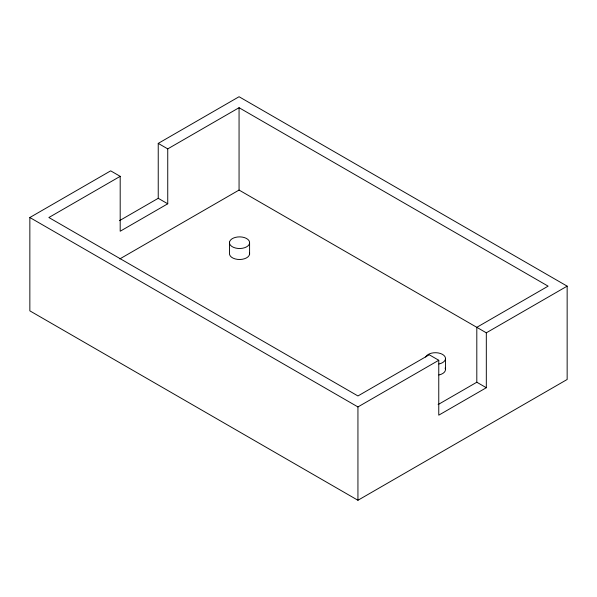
<?xml version="1.0" encoding="UTF-8"?>
<svg xmlns="http://www.w3.org/2000/svg" width="597" height="597" viewBox="0 0 597 597"><rect width="100%" height="100%" fill="white"/><g stroke="black" fill="none" stroke-linecap="round" stroke-linejoin="round"><path stroke-width="0.9" d="M119.549 220.636L158.235 198.301L158.235 143.392L239.061 96.729L567.15 286.15L567.15 379.483L357.939 500.271L29.85 310.85L29.85 217.517L110.684 170.846L120.191 176.339L120.191 231.24L167.742 203.793L167.742 148.884L239.061 107.706L548.128 286.15L476.809 327.32L476.809 382.229L438.123 404.565M120.191 176.339L48.872 217.517L357.939 395.953L429.258 354.775L438.765 360.267L438.765 415.169L486.316 387.722L486.316 332.813L567.15 286.15M119.788 258.926L239.061 190.062L486.316 332.813M29.85 217.517L357.939 406.938L438.765 360.267M158.235 143.392L167.742 148.884M158.235 198.301L167.742 203.793M476.809 382.229L486.316 387.722M445.496 358.536L445.496 369.513M357.939 406.938L357.939 500.271M249.591 243.248A10.089 5.821 0 0 1 233.696 247.434A10.089 5.821 0 0 1 235.367 237.397A10.089 5.821 0 0 1 249.591 243.248L249.591 254.232M239.061 107.706L239.061 190.062M229.509 242.136L229.509 253.121A10.089 5.821 0 0 0 239.904 259.494A10.089 5.821 0 0 0 249.501 252.71M445.153 368.006A10.089 5.821 0 0 1 438.862 374.991M425.668 357.028A10.089 5.821 0 0 1 442.228 354.237A10.089 5.821 0 0 1 438.862 364.006"/></g></svg>
